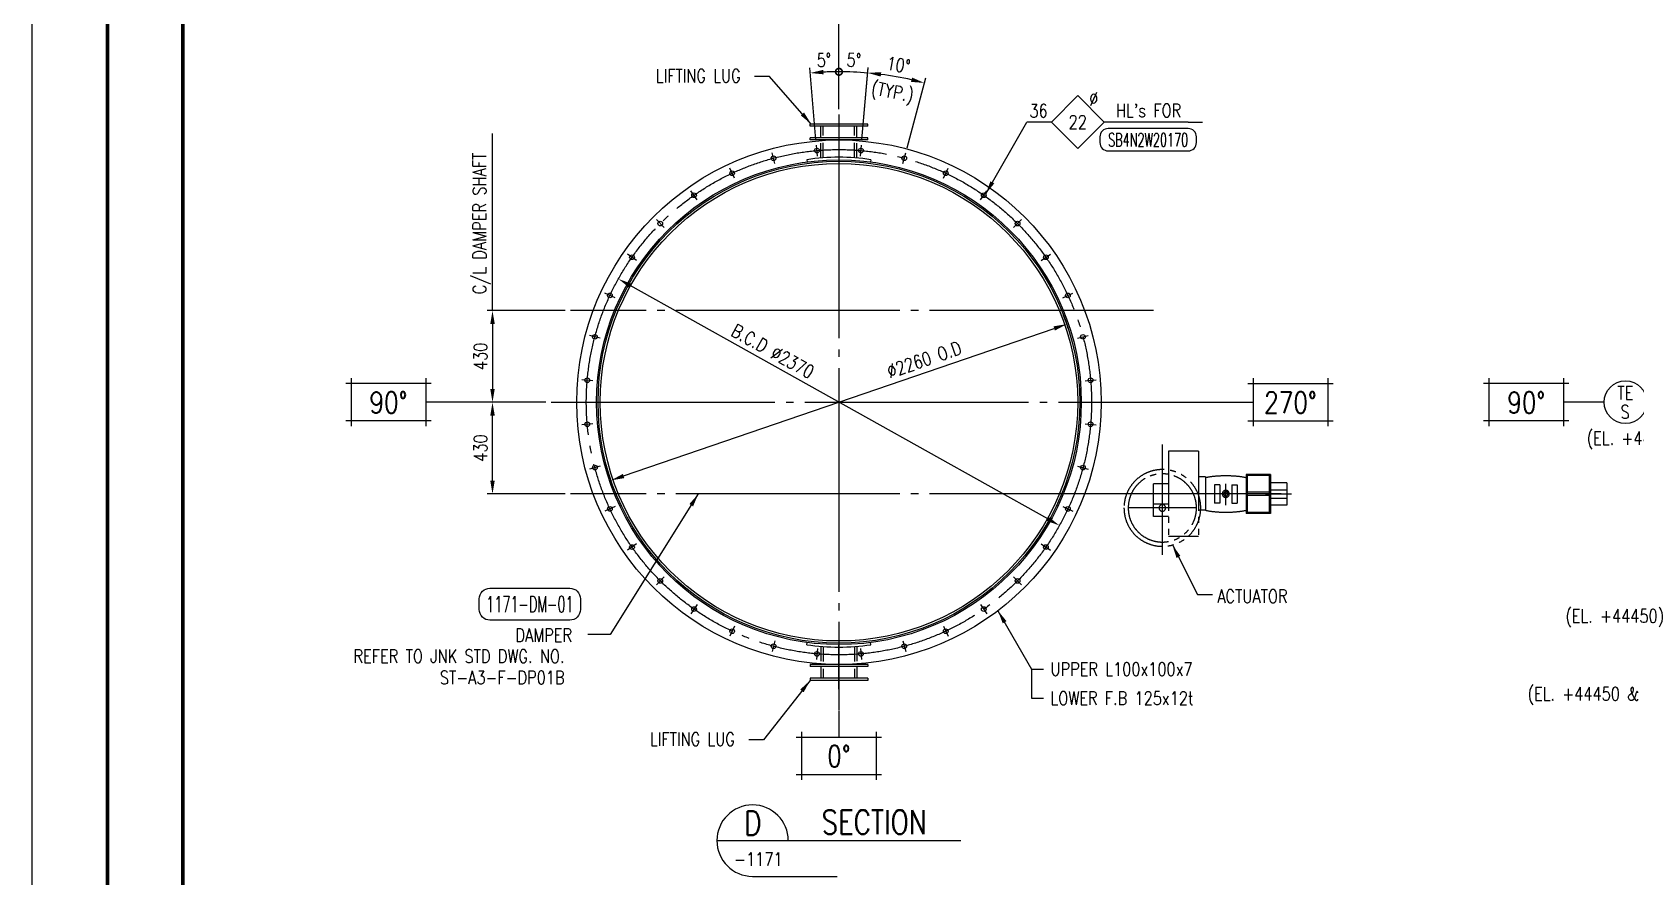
# Model space of a CAD drawing. Header units: millimetres. Extents: x 0 to 134087, y -49114 to 20834.
# Drawn here: x 37506 to 45030, y -25625 to -21663 of the extents above; entities that cross this region are included whole.
import ezdxf
from ezdxf.enums import TextEntityAlignment as Align

# ---------------------------------------------------------------- set-up
doc = ezdxf.new("R2010")
doc.units = ezdxf.units.MM
doc.header["$LTSCALE"] = 35
for name, pattern in [('JNK-CENTER', [34, 30, -1.5, 1, -1.5]), ('JNK-HIDDEN', [3, 2, -1]), ('JNK-PHANTOM', [15, 10, -1, 1, -1, 1, -1])]:
    doc.linetypes.add(name, pattern=pattern)
for name, color, linetype in [('CEN-R', 1, 'JNK-CENTER'), ('CON-C', 4, 'Continuous'), ('CON-G', 3, 'Continuous'), ('CON-W', 7, 'Continuous'), ('CON-Y', 2, 'Continuous'), ('Dim-W', 7, 'Continuous'), ('HID-Y', 2, 'JNK-HIDDEN'), ('HL', 7, 'Continuous'), ('PHA-M', 6, 'JNK-PHANTOM'), ('STL-OBJT', 7, 'Continuous'), ('TXT-G', 3, 'Continuous'), ('TXT-Y', 2, 'Continuous')]:
    doc.layers.add(name, color=color, linetype=linetype)
doc.styles.add('SIMPLEX', font='simplex.shx', dxfattribs={"width": 0.8})
doc.dimstyles.new('DIM25', dxfattribs={"dimscale": 25, "dimtxt": 2.5, "dimasz": 2.5, "dimexe": 1, "dimexo": 1, "dimgap": 1, "dimtad": 1, "dimdec": 1, "dimdsep": 46, "dimtxsty": 'SIMPLEX', "dimcen": 0, "dimclrt": 2, "dimazin": 2, "dimtfac": 1, "dimtdec": 1, "dimtix": 1, "dimtmove": 2, "dimatfit": 0, "dimfxl": 0.18, "dimtolj": 1, "dimtzin": 0, "dimarcsym": 0})

# ---------------------------------------------------------------- blocks, each defined once
blk = doc.blocks.new('TITLE')
at = {"color": 7}
blk.add_line((0, 0), (0, 594.85), dxfattribs=at)
at = {"color": 7, "const_width": 0.707}
for points in [[(28.29, 17.68), (28.29, 577.52)], [(14.15, 577.17), (14.15, 17.68)]]:
    blk.add_lwpolyline(points, dxfattribs=at)
blk = doc.blocks.new('BOLTHOLE')
at = {"layer": 'CON-W'}
blk.add_line((25.7, 0), (9.9, 0), dxfattribs=at)
blk.add_lwpolyline([(0, 0), (4.95, 4.95), (9.9, 0), (4.95, -4.95)], close=True, dxfattribs=at)
at = {"layer": 'CON-Y', "style": 'SIMPLEX', "width": 0.8}
for s, p in [('%%C', (8.81, 3.12)), ("HL's FOR", (24.37, 0.9))]:
    blk.add_text(s, height=2.5, dxfattribs=at).set_placement(p, align=Align.RIGHT)
blk.add_attdef('4', text='', height=2.5, dxfattribs=at).set_placement((-0.69, 0.87), align=Align.RIGHT)
blk.add_attdef('22', text='', height=2.5, dxfattribs=at).set_placement((4.95, 0), align=Align.MIDDLE_CENTER)
blk = doc.blocks.new('boltmark')
at = {"layer": 'CON-Y'}
blk.add_lwpolyline([(0, -4.2), (15, -4.2, 0.414214), (16.56, -2.64), (16.56, -1.56, 0.414214), (15, 0), (0, 0, 0.414214), (-1.56, -1.56), (-1.56, -2.64, 0.414214)], format="xyb", close=True, dxfattribs=at)
at = {"layer": 'CON-G', "style": 'SIMPLEX', "width": 0.802523}
blk.add_attdef('BN2W1650', text='', height=2.5, dxfattribs=at).set_placement((0, -3.35), (15, -3.35), align=Align.FIT)
blk = doc.blocks.new('DUCT-TAG')
at = {"layer": 'CON-G'}
blk.add_lwpolyline([(-9.49, -1), (-9.49, 1, -0.414214), (-7.49, 3), (7.49, 3, -0.414214), (9.49, 1), (9.49, -1, -0.414214), (7.49, -3), (-7.49, -3, -0.414214)], format="xyb", close=True, dxfattribs=at)
at = {"layer": 'CON-G', "style": 'SIMPLEX', "width": 1.246304}
blk.add_attdef('NAME', text='', height=3, dxfattribs=at).set_placement((-8.19, -1.5), (8.19, -1.5), align=Align.FIT)
at = {"layer": 'CON-Y', "style": 'SIMPLEX'}
blk.add_attdef('ELEVATION', text='', height=2, dxfattribs=at).set_placement((0, -6.02), align=Align.CENTER)
blk = doc.blocks.new('ACTUATOR-XX222')
at = {"layer": 'CEN-R'}
for p, q in [((-52.8, -357.3), (-52.8, 290.5)), ((-749.1, 0), (106.7, 0)), ((-252.8, -82.4), (147.2, -82.4))]:
    blk.add_line(p, q, dxfattribs=at)
at = {"layer": 'PHA-M'}
for p, q in [((-265.2, 250), (-88.7, 250)), ((-265.2, 250), (-265.2, -250)), ((-88.7, 250), (-88.7, -250)), ((-686.1, 114.1), (-686.1, -114.1)), ((-686.1, 114.1), (-543.6, 114.1)), ((-679.1, 114.1), (-679.1, -108.2)), ((-679.1, 108.2), (-550.6, 108.2)), ((-550.6, 108.2), (-550.6, -108.2)), ((-543.6, 114.1), (-543.6, -114.1)), ((-543.6, 96.1), (-543.6, -96.1)), ((-306, 99.4), (-306, -96.1)), ((-306, 99.4), (-265.2, 99.4)), ((-658.2, 0), (-811, 0)), ((-782.4, 65.4), (-686.1, 65.4)), ((-782.4, 65.4), (-782.4, -65.4)), ((-782.4, 22.4), (-686.1, 22.4)), ((-679.1, 10.1), (-550.6, 10.1)), ((-490.7, 54), (-490.7, -54)), ((-459.3, 54), (-490.7, 54)), ((-459.3, 54), (-459.3, -54)), ((-424.8, -66), (-424.8, 59.9)), ((-390.3, 54), (-390.3, -54)), ((-390.3, 54), (-358.9, 54)), ((-358.9, 54), (-358.9, -54)), ((-88.7, 59.4), (0, 59.4)), ((0, -133.3), (0, 59.4)), ((-782.4, -27.4), (-686.1, -27.4)), ((-782.4, -65.4), (-686.1, -65.4)), ((-679.1, -10.1), (-550.6, -10.1)), ((-459.3, -54), (-490.7, -54)), ((-390.3, -54), (-358.9, -54)), ((-88.7, -59.4), (0, -59.4)), ((-686.1, -114.1), (-543.6, -114.1)), ((-679.1, -108.2), (-550.6, -108.2)), ((-306, -96.1), (-265.2, -96.1)), ((-88.7, -133.3), (0, -133.3)), ((-265.2, -250), (-88.7, -250))]:
    blk.add_line(p, q, dxfattribs=at)
for centre, radius in [((-52.8, -82.4), 225), ((-52.8, -82.4), 200), ((-424.8, 0), 20.7), ((-424.8, 0), 12.3), ((-52.8, -82.4), 19.3)]:
    blk.add_circle(centre, radius, dxfattribs=at)
blk.add_ellipse((-424.8, 66.4), major_axis=(-172, 0), ratio=0.238507, start_param=3.94989, end_param=5.474888, dxfattribs=at)
at = {"layer": 'PHA-M', "extrusion": (0, 0, -1)}
blk.add_ellipse((-424.8, -66.4), major_axis=(172, 0), ratio=0.238507, start_param=0.808297, end_param=2.333296, dxfattribs=at)
blk = doc.blocks.new('NORTH-AG')
at = {"layer": 'CON-Y'}
for p, q in [((-8, 3.5), (8, 3.5)), ((-7, 4.5), (-7, -4.5)), ((7, 4.5), (7, -4.5)), ((-8, -3.5), (8, -3.5))]:
    blk.add_line(p, q, dxfattribs=at)
at = {"layer": 'CON-C', "style": 'SIMPLEX', "width": 0.8}
blk.add_attdef('0', text='', height=4, dxfattribs=at).set_placement((0, -2.06), align=Align.CENTER)
blk = doc.blocks.new('SECTITLE')
at = {"layer": 'CON-G'}
for p, q in [((-1.7, 0), (44.1, 0)), ((5, -6.7), (20.86, -6.7))]:
    blk.add_line(p, q, dxfattribs=at)
blk.add_arc((5, 0), 6.7, 0, 270, dxfattribs=at)
at = {"layer": 'CON-C', "style": 'SIMPLEX', "width": 0.8}
for tag, p in [('A', (5.06, 1.04)), ('ELEVATION', (27.83, 1.22))]:
    blk.add_attdef(tag, text='', height=4.5, dxfattribs=at).set_placement(p, align=Align.CENTER)
at = {"layer": 'CON-Y', "style": 'SIMPLEX', "width": 0.8}
blk.add_attdef('H0000-0000', (1.54, -4.72), '', height=2.5, dxfattribs=at)
blk.add_attdef('SCALE', text='', height=2.5, dxfattribs=at).set_placement((44.9, -3.72), align=Align.RIGHT)
blk = doc.blocks.new('*D1182')
at = {"layer": 'DEFPOINTS', "color": 0, "transparency": 16777216}
for p in [(40032.9, -22968.7), (39666.3, -23398.7), (39941.4, -23398.7)]:
    blk.add_point(p, dxfattribs=at)
at = {"layer": 'Dim-W', "color": 0, "lineweight": -2, "transparency": 16777216}
for p, q in [((40007.9, -22968.7), (39641.3, -22968.7)), ((39666.3, -23031.2), (39666.3, -23336.2)), ((39916.4, -23398.7), (39641.3, -23398.7))]:
    blk.add_line(p, q, dxfattribs=at)
at = {"layer": 'Dim-W', "color": 0, "transparency": 16777216}
for points in [[(39655.9, -23031.2), (39676.8, -23031.2), (39666.3, -22968.7)], [(39655.9, -23336.2), (39676.8, -23336.2), (39666.3, -23398.7)]]:
    blk.add_solid(points, dxfattribs=at)
at = {"layer": 'Dim-W', "color": 2, "transparency": 16777216, "insert": (39610.1, -23183.7), "char_height": 62.5, "attachment_point": 5, "rotation": 90, "style": 'SIMPLEX'}
blk.add_mtext('\\A1;430', dxfattribs=at)
blk = doc.blocks.new('*D1183')
at = {"layer": 'DEFPOINTS', "color": 0, "transparency": 16777216}
for p in [(39666.3, -23398.7), (39941.4, -23398.7), (40032.9, -23828.7)]:
    blk.add_point(p, dxfattribs=at)
at = {"layer": 'Dim-W', "color": 0, "lineweight": -2, "transparency": 16777216}
for p, q in [((39916.4, -23398.7), (39641.3, -23398.7)), ((39666.3, -23766.2), (39666.3, -23461.2)), ((40007.9, -23828.7), (39641.3, -23828.7))]:
    blk.add_line(p, q, dxfattribs=at)
at = {"layer": 'Dim-W', "color": 0, "transparency": 16777216}
for points in [[(39655.9, -23461.2), (39676.8, -23461.2), (39666.3, -23398.7)], [(39655.9, -23766.2), (39676.8, -23766.2), (39666.3, -23828.7)]]:
    blk.add_solid(points, dxfattribs=at)
at = {"layer": 'Dim-W', "color": 2, "transparency": 16777216, "insert": (39610.1, -23613.7), "char_height": 62.5, "attachment_point": 5, "rotation": 90, "style": 'SIMPLEX'}
blk.add_mtext('\\A1;430', dxfattribs=at)
blk = doc.blocks.new('*D1184')
at = {"layer": 'DEFPOINTS', "color": 0, "transparency": 16777216}
for p in [(42360.4, -23032.5), (40222.4, -23765)]:
    blk.add_point(p, dxfattribs=at)
at = {"layer": 'Dim-W', "color": 0, "lineweight": -2, "transparency": 16777216}
blk.add_line((40281.6, -23744.7), (42301.3, -23052.7), dxfattribs=at)
blk.add_arc((41291.4, -23398.7), 1130, 17.64481, 21.09897, dxfattribs=at)
at = {"layer": 'Dim-W', "color": 0, "transparency": 16777216}
for points in [[(42297.9, -23042.9), (42304.7, -23062.6), (42360.4, -23032.5)], [(40278.2, -23734.9), (40284.9, -23754.6), (40222.4, -23765)]]:
    blk.add_solid(points, dxfattribs=at)
at = {"layer": 'Dim-W', "color": 2, "transparency": 16777216, "insert": (41691.3, -23199.1), "char_height": 62.5, "attachment_point": 5, "rotation": 18.91242, "style": 'SIMPLEX', "bg_fill": 3, "box_fill_scale": 1.1, "bg_fill_color": 256, "bg_fill_true_color": 13158600, "bg_fill_transparency": 0}
blk.add_mtext('\\A1;∅2260 O.D', dxfattribs=at)
blk = doc.blocks.new('*D1185')
at = {"layer": 'DEFPOINTS', "color": 0, "transparency": 16777216}
for p in [(40257, -22820.6), (42325.8, -23976.9)]:
    blk.add_point(p, dxfattribs=at)
at = {"layer": 'Dim-W', "color": 0, "lineweight": -2, "transparency": 16777216}
blk.add_line((42271.3, -23946.4), (40311.6, -22851.1), dxfattribs=at)
at = {"layer": 'Dim-W', "color": 0, "transparency": 16777216}
for points in [[(40316.7, -22842), (40306.5, -22860.2), (40257, -22820.6)], [(42276.3, -23937.3), (42266.2, -23955.5), (42325.8, -23976.9)]]:
    blk.add_solid(points, dxfattribs=at)
at = {"layer": 'Dim-W', "color": 2, "transparency": 16777216, "insert": (40981.3, -23159.8), "char_height": 62.5, "attachment_point": 5, "rotation": 330.79766, "style": 'SIMPLEX', "bg_fill": 3, "box_fill_scale": 1.1, "bg_fill_color": 256, "bg_fill_true_color": 13158600, "bg_fill_transparency": 0}
blk.add_mtext('\\A1;B.C.D ∅2370', dxfattribs=at)
blk = doc.blocks.new('inst-tag')
at = {"layer": 'CON-Y'}
blk.add_circle((0, 0), 4, dxfattribs=at)
at = {"layer": 'CON-Y', "style": 'SIMPLEX', "width": 0.8}
blk.add_attdef('TAG', text='', height=2.5, dxfattribs=at).set_placement((-0.02, 0.52), align=Align.CENTER)
for tag, p in [("Q'TY", (1.74, 3.92)), ('LOCATION', (1.74, -5.56))]:
    blk.add_attdef(tag, p, '', height=1.5, dxfattribs=at)
blk.add_attdef('0000', text='', height=2.5, dxfattribs=at).set_placement((-0.06, -3.82), align=Align.BOTTOM_CENTER)
blk = doc.blocks.new('*D1232')
at = {"layer": 'DEFPOINTS', "color": 0, "transparency": 16777216}
for p in [(41397, -22192.3), (41392.4, -22244.1), (41604.9, -22229), (41591.4, -22279.2)]:
    blk.add_point(p, dxfattribs=at)
at = {"layer": 'Dim-W', "color": 0, "lineweight": -2, "transparency": 16777216}
for p, q in [((41399.2, -22167.4), (41428.7, -21829.3)), ((41611.3, -22204.8), (41699.2, -21876.9))]:
    blk.add_line(p, q, dxfattribs=at)
blk.add_arc((41291.4, -23398.7), 1550.5, 77.30976, 82.69024, dxfattribs=at)
at = {"layer": 'Dim-W', "color": 0, "transparency": 16777216}
for points in [[(41487.6, -21871.2), (41489.8, -21850.5), (41426.6, -21854.2)], [(41634.5, -21876), (41629.5, -21896.2), (41692.7, -21901.1)]]:
    blk.add_solid(points, dxfattribs=at)
at = {"layer": 'Dim-W', "color": 2, "transparency": 16777216, "insert": (41570.4, -21816.4), "char_height": 62.5, "attachment_point": 5, "rotation": 350, "style": 'SIMPLEX', "bg_fill": 3, "box_fill_scale": 1.1, "bg_fill_color": 256, "bg_fill_true_color": 13158600, "bg_fill_transparency": 0}
blk.add_mtext('\\A1;10°', dxfattribs=at)
at = {"layer": 'DEFPOINTS', "color": 0, "transparency": 16777216}
blk.add_point((41605, -21880.3), dxfattribs=at)
blk = doc.blocks.new('_DotSmall')
at = {"color": 0, "linetype": 'ByBlock', "const_width": 0.5}
blk.add_lwpolyline([(-0.0625, 0, 1), (0.0625, 0, 1)], format="xyb", close=True, dxfattribs=at)
blk = doc.blocks.new('*D1233')
at = {"layer": 'DEFPOINTS', "color": 0, "transparency": 16777216}
for p in [(41291.4, -22048.7), (41397, -22192.3), (41392.4, -22244.1), (41291.4, -24748.7)]:
    blk.add_point(p, dxfattribs=at)
at = {"layer": 'Dim-W', "color": 0, "lineweight": -2, "transparency": 16777216}
for p, q in [((41291.4, -22023.7), (41291.4, -21823.8)), ((41399.2, -22167.4), (41428.7, -21829.8))]:
    blk.add_line(p, q, dxfattribs=at)
blk.add_arc((41291.4, -23398.7), 1549.9, 85, 90, dxfattribs=at)
at = {"layer": 'Dim-W', "color": 0, "lineweight": -2, "transparency": 16777216, "xscale": 62.5, "yscale": 62.5, "zscale": 62.5, "rotation": 179.9999999999999}
blk.add_blockref('_DotSmall', (41291.4, -21848.8), dxfattribs=at)
at = {"layer": 'Dim-W', "color": 2, "transparency": 16777216, "insert": (41361.5, -21794.1), "char_height": 62.5, "attachment_point": 5, "rotation": 357.5, "style": 'SIMPLEX', "bg_fill": 3, "box_fill_scale": 1.1, "bg_fill_color": 256, "bg_fill_true_color": 13158600, "bg_fill_transparency": 0}
blk.add_mtext('\\A1;5°', dxfattribs=at)
at = {"layer": 'DEFPOINTS', "color": 0, "transparency": 16777216}
blk.add_point((41381.6, -21851.4), dxfattribs=at)
blk = doc.blocks.new('_None')
blk = doc.blocks.new('*D1234')
at = {"layer": 'DEFPOINTS', "color": 0, "transparency": 16777216}
for p in [(41291.4, -22048.7), (41185.9, -22192.3), (41190.4, -22244.1), (41291.4, -24748.7)]:
    blk.add_point(p, dxfattribs=at)
at = {"layer": 'Dim-W', "color": 0, "lineweight": -2, "transparency": 16777216}
for p, q in [((41183.7, -22167.4), (41154.2, -21829.6)), ((41291.4, -22023.7), (41291.4, -21823.6))]:
    blk.add_line(p, q, dxfattribs=at)
blk.add_arc((41291.4, -23398.7), 1550.1, 90, 92.68969, dxfattribs=at)
at = {"layer": 'Dim-W', "color": 0, "transparency": 16777216}
blk.add_solid([(41219.4, -21860.7), (41218, -21839.9), (41156.3, -21854.5)], dxfattribs=at)
at = {"layer": 'Dim-W', "color": 2, "transparency": 16777216, "insert": (41221.4, -21793.9), "char_height": 62.5, "attachment_point": 5, "rotation": 2.5, "style": 'SIMPLEX', "bg_fill": 3, "box_fill_scale": 1.1, "bg_fill_color": 256, "bg_fill_true_color": 13158600, "bg_fill_transparency": 0}
blk.add_mtext('\\A1;5°', dxfattribs=at)
at = {"layer": 'DEFPOINTS', "color": 0, "transparency": 16777216}
blk.add_point((41246.3, -21849.3), dxfattribs=at)

msp = doc.modelspace()

# ---------------------------------------------------------------- linework, layer by layer
at = {"layer": 'CEN-R'}
for p, q in [((41291.4329, -21823.6202), (41291.4329, -21700.0729)), ((41291.4329, -21823.6202), (41291.4329, -21700.0729)), ((41291.4329, -22048.7306), (41291.4329, -24748.7306)), ((41190.4193, -22244.141), (41185.8873, -22192.3388)), ((41392.4464, -22244.141), (41396.9785, -22192.3388)), ((40991.4616, -22279.2226), (40978.003, -22228.9944)), ((41591.4041, -22279.2226), (41604.8627, -22228.9944)), ((40801.6183, -22348.3199), (40779.6421, -22301.1919)), ((41781.2474, -22348.3199), (41803.2236, -22301.1919)), ((40626.6578, -22449.3334), (40596.8318, -22406.7375)), ((41956.2079, -22449.3334), (41986.0339, -22406.7375)), ((40471.8961, -22579.1938), (40435.1265, -22542.4243)), ((42110.9696, -22579.1938), (42147.7392, -22542.4243)), ((40342.0356, -22733.9555), (40299.4397, -22704.1295)), ((42240.8301, -22733.9555), (42283.426, -22704.1295)), ((40241.0221, -22908.916), (40193.8941, -22886.9399)), ((42341.8436, -22908.916), (42388.9716, -22886.9399)), ((42766.5893, -22968.7306), (40032.8622, -22968.7306)), ((40171.9248, -23098.7593), (40121.6967, -23085.3007)), ((42410.9409, -23098.7593), (42461.169, -23085.3007)), ((40136.8432, -23297.7171), (40085.0411, -23293.185)), ((42446.0225, -23297.7171), (42497.8246, -23293.185)), ((39666.3358, -23398.7306), (39452.9555, -23398.7306)), ((39941.4329, -23398.7306), (42641.4329, -23398.7306)), ((42641.4329, -23398.7306), (43134.3457, -23398.7306)), ((44880.9679, -23398.7306), (44790.4406, -23398.7306)), ((40136.8432, -23499.7441), (40085.0411, -23504.2762)), ((42446.0225, -23499.7441), (42497.8246, -23504.2762)), ((40171.9248, -23698.7019), (40121.6967, -23712.1605)), ((42410.9409, -23698.7019), (42461.169, -23712.1605)), ((42766.5893, -23828.7306), (40032.8622, -23828.7306)), ((40241.0221, -23888.5452), (40193.8941, -23910.5213)), ((42341.8436, -23888.5452), (42388.9716, -23910.5213)), ((40342.0356, -24063.5057), (40299.4397, -24093.3317)), ((42240.8301, -24063.5057), (42283.426, -24093.3317)), ((40471.8961, -24218.2674), (40435.1265, -24255.0369)), ((42110.9696, -24218.2674), (42147.7392, -24255.0369)), ((40626.6578, -24348.1278), (40596.8318, -24390.7237)), ((41956.2079, -24348.1278), (41986.0339, -24390.7237)), ((40801.6183, -24449.1413), (40779.6421, -24496.2693)), ((41781.2474, -24449.1413), (41803.2236, -24496.2693)), ((40991.4616, -24518.2386), (40978.003, -24568.4668)), ((41591.4041, -24518.2386), (41604.8627, -24568.4668)), ((41190.4193, -24553.3203), (41185.8873, -24605.1224)), ((41392.4464, -24553.3203), (41396.9785, -24605.1224)), ((41291.4329, -24748.7306), (41291.4329, -24844.137))]:
    msp.add_line(p, q, dxfattribs=at)
at = {"layer": 'CEN-R', "ltscale": 0.5}
for p, q in [((41291.4329, -22052.548), (41291.4329, -22259.8937)), ((41291.4329, -24744.9132), (41291.4329, -24537.5675))]:
    msp.add_line(p, q, dxfattribs=at)
at = {"layer": 'CEN-R'}
msp.add_circle((41291.4329, -23398.7306), 1185, dxfattribs=at)
at = {"layer": 'CON-G'}
for p, q in [((41426.4303, -22093.7533), (41156.4355, -22093.7533)), ((41156.4355, -22103.7533), (41156.4355, -22093.7533)), ((41426.4303, -22103.7533), (41156.4355, -22103.7533)), ((41207.2829, -22155.4495), (41207.2829, -22103.7533)), ((41375.5829, -22155.4495), (41375.5829, -22103.7533)), ((41426.4303, -22103.7533), (41426.4303, -22093.7533)), ((41426.4355, -22158.7306), (41156.4355, -22158.7306)), ((41156.4355, -22168.7306), (41156.4355, -22158.7306)), ((41426.4355, -22168.7306), (41156.4355, -22168.7306)), ((41426.4355, -22168.7306), (41426.4355, -22158.7306)), ((41141.4329, -22261.0944), (41142.918, -22270.9835)), ((41441.4329, -22261.0944), (41439.9477, -22270.9835)), ((41141.4329, -24536.3668), (41142.918, -24526.4777)), ((41441.4329, -24536.3668), (41439.9477, -24526.4777))]:
    msp.add_line(p, q, dxfattribs=at)
for centre, radius in [((41291.4329, -23398.7306), 1230), ((41291.4329, -23398.7306), 1137), ((41291.4329, -23398.7306), 1130), ((40984.7323, -22254.1085), 11), ((41188.1533, -22218.2399), 11), ((41394.7124, -22218.2399), 11), ((41598.1334, -22254.1085), 11), ((41291.4329, -23398.7306), 1120), ((40790.6302, -22324.7559), 11), ((41792.2355, -22324.7559), 11), ((40611.7448, -22428.0354), 11), ((41971.1209, -22428.0354), 11), ((40453.5113, -22560.8091), 11), ((42129.3544, -22560.8091), 11), ((40320.7377, -22719.0425), 11), ((42262.128, -22719.0425), 11), ((40217.4581, -22897.928), 11), ((42365.4076, -22897.928), 11), ((40146.8108, -23092.03), 11), ((42436.055, -23092.03), 11), ((40110.9421, -23295.4511), 11), ((42471.9236, -23295.4511), 11), ((40110.9421, -23502.0102), 11), ((42471.9236, -23502.0102), 11), ((40146.8108, -23705.4312), 11), ((42436.055, -23705.4312), 11), ((40217.4581, -23899.5332), 11), ((42365.4076, -23899.5332), 11), ((40320.7377, -24078.4187), 11), ((42262.128, -24078.4187), 11), ((40453.5113, -24236.6521), 11), ((42129.3544, -24236.6521), 11), ((40611.7448, -24369.4258), 11), ((41971.1209, -24369.4258), 11), ((40790.6302, -24472.7053), 11), ((41792.2355, -24472.7053), 11), ((40984.7323, -24543.3527), 11), ((41188.1533, -24579.2213), 11), ((41394.7124, -24579.2213), 11), ((41598.1334, -24543.3527), 11)]:
    msp.add_circle(centre, radius, dxfattribs=at)
for centre, start, end in [((41291.4329, -23259.8937), 81.45913017, 98.54086983), ((41291.4329, -23537.5675), 261.45913017, 278.54086983)]:
    msp.add_arc(centre, 1010, start, end, dxfattribs=at)
at = {"layer": 'CON-Y'}
for p, q in [((41291.4329, -21700.0729), (41291.4329, -21600.0729)), ((39452.9555, -23398.7306), (39352.9555, -23398.7306)), ((43134.3457, -23398.7306), (43234.3457, -23398.7306)), ((44790.4406, -23398.7306), (44690.4406, -23398.7306)), ((41291.4329, -24847.5343), (41291.4329, -24969.8983))]:
    msp.add_line(p, q, dxfattribs=at)
at = {"layer": 'Dim-W'}
msp.add_line((39666.3358, -22968.7306), (39666.3358, -22138.1512), dxfattribs=at)
at = {"layer": 'HID-Y'}
for p, q in [((41218.2529, -22252.5483), (41218.2529, -22103.7533)), ((41364.6129, -22252.5483), (41364.6129, -22103.7533)), ((41207.2829, -22253.4053), (41207.2829, -22155.4495)), ((41375.5829, -22253.4053), (41375.5829, -22155.4495)), ((41207.2829, -24544.0559), (41207.2829, -24625.8487)), ((41218.2529, -24544.9129), (41218.2529, -24693.7079)), ((41364.6129, -24544.9129), (41364.6129, -24693.7079)), ((41375.5829, -24544.0559), (41375.5829, -24625.8487))]:
    msp.add_line(p, q, dxfattribs=at)
at = {"layer": 'STL-OBJT'}
for p, q in [((40965.6501, -21871.1927), (40895.5412, -21871.1927)), ((42287.9046, -22084.4778), (42172.6155, -22084.4778)), ((42930.3258, -22084.4778), (42997.2152, -22084.4778)), ((42974.072, -24301.0436), (43044.1809, -24301.0436)), ((40218.0115, -24488.7148), (40112.8747, -24488.7148)), ((42194.628, -24650.5899), (42250.7151, -24650.5899)), ((40938.1844, -24982.6558), (40868.0756, -24982.6558))]:
    msp.add_line(p, q, dxfattribs=at)
for points in [[(42194.628, -24650.5899), (42194.628, -24787.3076)], [(42194.628, -24787.3076), (42250.7151, -24787.3076)]]:
    msp.add_lwpolyline(points, dxfattribs=at)

# ---------------------------------------------------------------- block references
at = {"linetype": 'ByBlock', "xscale": 24.99999999749996, "yscale": 24.99999999749996, "zscale": 24.99999999749996}
msp.add_blockref('TITLE', (37506.4576, -29779.1803), dxfattribs=at)
at = {"layer": 'CON-G', "xscale": 25, "yscale": 25, "zscale": 25}
msp.add_blockref('inst-tag', (44980.9679, -23398.7306), dxfattribs=at).add_auto_attribs({'TAG': 'TE', '0000': ' S '})
at = {"layer": 'CON-Y'}
ref = msp.add_blockref('boltmark', (42554.637, -22115.1741), dxfattribs=dict(at, xscale=25, yscale=25, zscale=25))
ref.add_attrib('BN2W1650', 'SB4N2W20170', dxfattribs={"layer": 'CON-G', "height": 62.5, "style": 'SIMPLEX', "width": 0.580627}).set_placement((42554.637, -22198.9157), (42929.6256, -22198.9157), align=Align.FIT)
ref = msp.add_blockref('NORTH-AG', (39177.9555, -23398.7306), dxfattribs=dict(at, xscale=-25, yscale=25, zscale=25, rotation=359.9999999999582))
ref.add_attrib('0', '90%%D', dxfattribs={"layer": 'CON-C', "height": 100, "style": 'SIMPLEX', "width": 0.8}).set_placement((39177.9555, -23450.2306), align=Align.CENTER)
at = {"layer": 'CON-Y', "xscale": 25, "yscale": 25, "zscale": 25}
for p, values in [((43409.3457, -23398.7306), {'0': '270%%D'}), ((41291.4329, -25057.3983), {'0': '0%%D'})]:
    msp.add_blockref('NORTH-AG', p, dxfattribs=at).add_auto_attribs(values)
at = {"layer": 'CON-Y'}
ref = msp.add_blockref('NORTH-AG', (44515.4406, -23398.7306), dxfattribs=dict(at, xscale=-25, yscale=25, zscale=25, rotation=359.9999999999582))
ref.add_attrib('0', '90%%D', dxfattribs={"layer": 'CON-C', "height": 100, "style": 'SIMPLEX', "width": 0.8}).set_placement((44515.4406, -23450.2306), align=Align.CENTER)
at = {"layer": 'Dim-W', "xscale": -0.8000000000037365, "yscale": 0.8000000000029104, "zscale": 0.8}
msp.add_blockref('ACTUATOR-XX222', (42766.4209, -23828.7306), dxfattribs=at)
at = {"layer": 'HL', "xscale": 25, "yscale": 25, "zscale": 25}
msp.add_blockref('SECTITLE', (40761.4329, -25455.135), dxfattribs=at).add_auto_attribs({'H0000-0000': '-1171', 'A': 'D', 'ELEVATION': 'SECTION'})
at = {"layer": 'STL-OBJT', "xscale": 25, "yscale": 25, "zscale": 25}
msp.add_blockref('BOLTHOLE', (42287.9046, -22084.4778), dxfattribs=at).add_auto_attribs({'4': '36', '22': '22'})
at = {"layer": 'TXT-G'}
ref = msp.add_blockref('DUCT-TAG', (39841.547, -24346.0723), dxfattribs=dict(at, xscale=25, yscale=25, zscale=25))
ref.add_attrib('NAME', '1171-DM-01', dxfattribs={"layer": 'CON-G', "height": 75, "style": 'SIMPLEX', "width": 0.603474}).set_placement((39636.797, -24383.5723), (40046.297, -24383.5723), align=Align.FIT)

# ---------------------------------------------------------------- texts
at = {"layer": 'TXT-Y', "color": 2, "style": 'SIMPLEX', "width": 0.8}
for s, p in [('LIFTING LUG', (40432.1685, -21898.8289)), ('(EL. +44450)', (44799.5208, -23598.3969)), ('ACTUATOR', (43066.0934, -24340.1061)), ('(EL. +44450)', (44699.3217, -24432.7123)), ('DAMPER', (39773.8976, -24522.7173)), ('REFER TO JNK STD DWG. NO.', (39014.2047, -24621.5913)), ('ST-A3-F-DP01B', (39419.3276, -24721.5913)), ('UPPER L100x100x7', (42283.7951, -24681.8399)), ('(EL. +44450 & EL. +45750)', (44522.309, -24797.4194)), ('LOWER F.B 125x12t', (42283.7951, -24818.5576)), ('LIFTING LUG', (40404.7028, -25010.292))]:
    msp.add_text(s, height=62.5, dxfattribs=at).set_placement(p)
msp.add_text('C/L DAMPER SHAFT ', height=62.5, rotation=90, dxfattribs=at).set_placement((39636.2489, -22892.2123))

# ---------------------------------------------------------------- dimensions: what is measured, and where the dimension line sits
at = {"layer": 'Dim-W'}
for p1, angle, picture, middle in [((40032.8622, -22968.7306), 90, '*D1182', (39610.0858, -23183.7306)), ((40032.8622, -23828.7306), 270, '*D1183', (39610.0858, -23613.7306))]:
    dim = msp.add_linear_dim(base=(39666.3358, -23398.7306), p1=p1, p2=(39941.4329, -23398.7306), angle=angle, dimstyle='DIM25', override={"dimtix": 0}, dxfattribs=at)
    dim.commit()
    dim.dimension.update_dxf_attribs({"geometry": picture, "text_midpoint": middle})

# ---------------------------------------------------------------- leaders
for points, override in [([(41161.4329, -22093.7533), (40965.6501, -21871.1927)], {"dimtfill": 1}), ([(41980.1304, -22421.7243), (42172.6155, -22084.4778)], {"dimgap": 1, "dimtad": 0, "dimtix": 0}), ([(40631.8352, -23828.7306), (40218.0115, -24488.7148)], {"dimgap": 1, "dimtad": 0, "dimtix": 0, "dimtfill": 1}), ([(42855.7196, -24068.4151), (42974.072, -24301.0436)], {"dimgap": 1, "dimtad": 0, "dimtix": 0}), ([(42037.5242, -24376.6098), (42194.628, -24650.5899)], {"dimgap": 1, "dimtad": 0, "dimtix": 0}), ([(41156.4355, -24703.7079), (40938.1844, -24982.6558)], {"dimtad": 0, "dimtix": 0, "dimtfill": 1})]:
    msp.add_leader(points, dimstyle='DIM25', override=override, dxfattribs=at)

# ---------------------------------------------------------------- next in the draw order: dimensions: what is measured, and where the dimension line sits
dim = msp.add_angular_dim_2l(base=(41604.9659, -21880.2888), line1=((41591.4041, -22279.2226), (41604.8627, -22228.9944)), line2=((41392.4464, -22244.141), (41396.9785, -22192.3388)), dimstyle='DIM25', override={"dimtfill": 1}, dxfattribs=at)
dim.commit()
dim.dimension.update_dxf_attribs({"geometry": '*D1232', "text_midpoint": (41570.4375, -21816.4168)})
dim = msp.add_diameter_dim_2p(p1=(40222.4357, -23764.989), p2=(42360.43, -23032.4723), text='<> O.D', dimstyle='DIM25', override={"dimdec": 0, "dimtdec": 0, "dimtix": 0, "dimatfit": 2, "dimtfill": 1}, dxfattribs=at)
dim.commit()
dim.dimension.update_dxf_attribs({"geometry": '*D1184', "text_midpoint": (41691.3186, -23199.0771), "dimtype": 163})

# ---------------------------------------------------------------- next in the draw order: dimensions: what is measured, and where the dimension line sits
dim = msp.add_diameter_dim_2p(p1=(42325.8219, -23976.8866), p2=(40257.0438, -22820.5746), text='B.C.D <>', dimstyle='DIM25', override={"dimtix": 0, "dimtfill": 1}, dxfattribs=at)
dim.commit()
dim.dimension.update_dxf_attribs({"geometry": '*D1185', "text_midpoint": (40981.3403, -23159.7606), "dimtype": 163})

# ---------------------------------------------------------------- next in the draw order: dimensions: what is measured, and where the dimension line sits
dim = msp.add_angular_dim_2l(base=(41381.5523, -21851.4402), line1=((41291.4329, -22048.7306), (41291.4329, -24748.7306)), line2=((41392.4464, -22244.141), (41396.9785, -22192.3388)), dimstyle='DIM25', override={"dimblk1": 'None', "dimblk2": 'DotSmall', "dimsah": 1, "dimtfill": 1}, dxfattribs=at)
dim.commit()
dim.dimension.update_dxf_attribs({"geometry": '*D1233', "text_midpoint": (41361.4927, -21794.0967)})

# ---------------------------------------------------------------- next in the draw order: linework, layer by layer
at = {"layer": 'CON-G'}
for p, q in [((41375.5829, -24642.0117), (41375.5829, -24693.7079)), ((41426.4355, -24628.7306), (41426.4355, -24638.7306)), ((41426.4303, -24693.7079), (41426.4303, -24703.7079))]:
    msp.add_line(p, q, dxfattribs=at)

# ---------------------------------------------------------------- next in the draw order: texts
at = {"layer": 'TXT-Y', "color": 2, "style": 'SIMPLEX', "width": 0.8}
msp.add_text('(TYP.)', height=62.5, rotation=349.24078372, dxfattribs=at).set_placement((41439.0706, -21953.4482))

# ---------------------------------------------------------------- next in the draw order: dimensions: what is measured, and where the dimension line sits
at = {"layer": 'Dim-W'}
dim = msp.add_angular_dim_2l(base=(41246.3483, -21849.2759), line1=((41190.4193, -22244.141), (41185.8873, -22192.3388)), line2=((41291.4329, -22048.7306), (41291.4329, -24748.7306)), dimstyle='DIM25', override={"dimblk1": 'None', "dimsah": 1, "dimtfill": 1}, dxfattribs=at)
dim.commit()
dim.dimension.update_dxf_attribs({"geometry": '*D1234', "text_midpoint": (41221.3644, -21793.8991)})

# ---------------------------------------------------------------- next in the draw order: linework, layer by layer
at = {"layer": 'CON-G'}
for p, q in [((41156.4355, -24628.7306), (41156.4355, -24638.7306)), ((41426.4355, -24628.7306), (41156.4355, -24628.7306)), ((41426.4355, -24638.7306), (41156.4355, -24638.7306)), ((41207.2829, -24642.0117), (41207.2829, -24693.7079)), ((41426.4303, -24693.7079), (41156.4355, -24693.7079)), ((41156.4355, -24693.7079), (41156.4355, -24703.7079)), ((41426.4303, -24703.7079), (41156.4355, -24703.7079))]:
    msp.add_line(p, q, dxfattribs=at)

doc.saveas('drawing.dxf')
